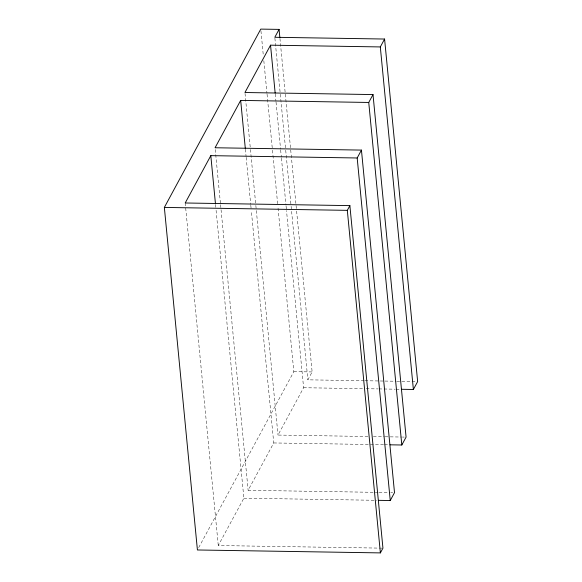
<?xml version="1.0" encoding="UTF-8"?>
<svg xmlns="http://www.w3.org/2000/svg" width="582" height="582" viewBox="0 0 582 582"><rect width="100%" height="100%" fill="white"/><g stroke="black" fill="none" stroke-linecap="round" stroke-linejoin="round"><path stroke-width="0.44" stroke-dasharray="2.91 2.18" d="M198.717 547.575L293.837 371.651L277.876 206.246M382.039 548.149L218.272 545.538L243.873 498.192L216.046 209.869M378.147 492.379L248.136 490.299L273.736 442.953L251.315 210.677M367.926 436.5L278.007 435.067L303.6 387.721L286.504 210.575M364.121 380.73L307.871 379.828L312.134 371.942L296.609 211.062M293.837 371.651L312.134 371.942M365.023 380.744L384.076 381.05M384.986 381.065L395.876 381.239M396.779 381.254L415.832 381.559M303.6 387.721L362.571 388.667M366.202 388.725L377.994 388.907M378.904 388.922L395.236 389.183M396.146 389.198L399.769 389.256M373.382 436.587L384.28 436.762M385.189 436.776L401.536 437.038M402.446 437.053L404.264 437.082M273.736 442.953L383.647 444.713M384.557 444.728L388.187 444.786M379.057 492.394L389.962 492.568M390.871 492.583L392.69 492.612M243.873 498.192L376.605 500.309M279.942 38.434L296.522 210.153M274.893 38.186L280.211 93.316M280.298 94.226L285.624 149.356M285.711 150.258L291.029 205.395M291.116 206.297L307.871 379.828M275.25 93.978L275.948 101.21M276.035 102.112L280.568 149.116M280.655 150.018L281.353 157.249M281.441 158.151L285.98 205.148M286.068 206.057L286.417 209.666M260.947 30.904L263.391 56.214M263.828 60.732L266.971 93.273M267.058 94.175L272.376 149.305M272.463 150.214L277.789 205.344M245.029 93.418L250.347 148.555M250.435 149.458L255.76 204.588M255.847 205.497L278.007 435.067M245.386 149.218L246.084 156.442M246.171 157.351L250.704 204.347M250.791 205.25L251.228 209.767M215.245 149.559L220.483 203.787M220.571 204.689L248.136 490.299M215.522 204.449L215.958 208.967M185.207 202.987L218.272 545.538"/><path stroke-width="0.87" d="M279.069 29.391L274.806 37.284L384.586 39.038L380.315 46.931L270.535 45.17L244.942 92.516L373.011 94.568L368.748 102.454L240.672 100.41L215.071 147.755L361.444 150.091L357.181 157.984L210.808 155.641L185.207 202.987L349.877 205.621L382.941 548.164L380.381 552.9L197.414 549.975L164.35 207.425L260.772 29.1L279.069 29.391L279.855 37.524M380.381 552.9L347.316 210.349L349.877 205.621M401.587 389.285L413.38 389.474L417.65 381.588L384.586 39.038M390.005 444.815L401.813 445.004L406.076 437.111L373.011 94.568M378.424 500.338L390.246 500.527L394.509 492.641L361.444 150.091M164.35 207.425L347.316 210.349M380.315 46.931L413.38 389.474M368.748 102.454L401.813 445.004M357.181 157.984L390.246 500.527M270.535 45.17L275.162 93.076M240.672 100.41L245.298 148.308M210.808 155.641L215.435 203.547"/></g></svg>
